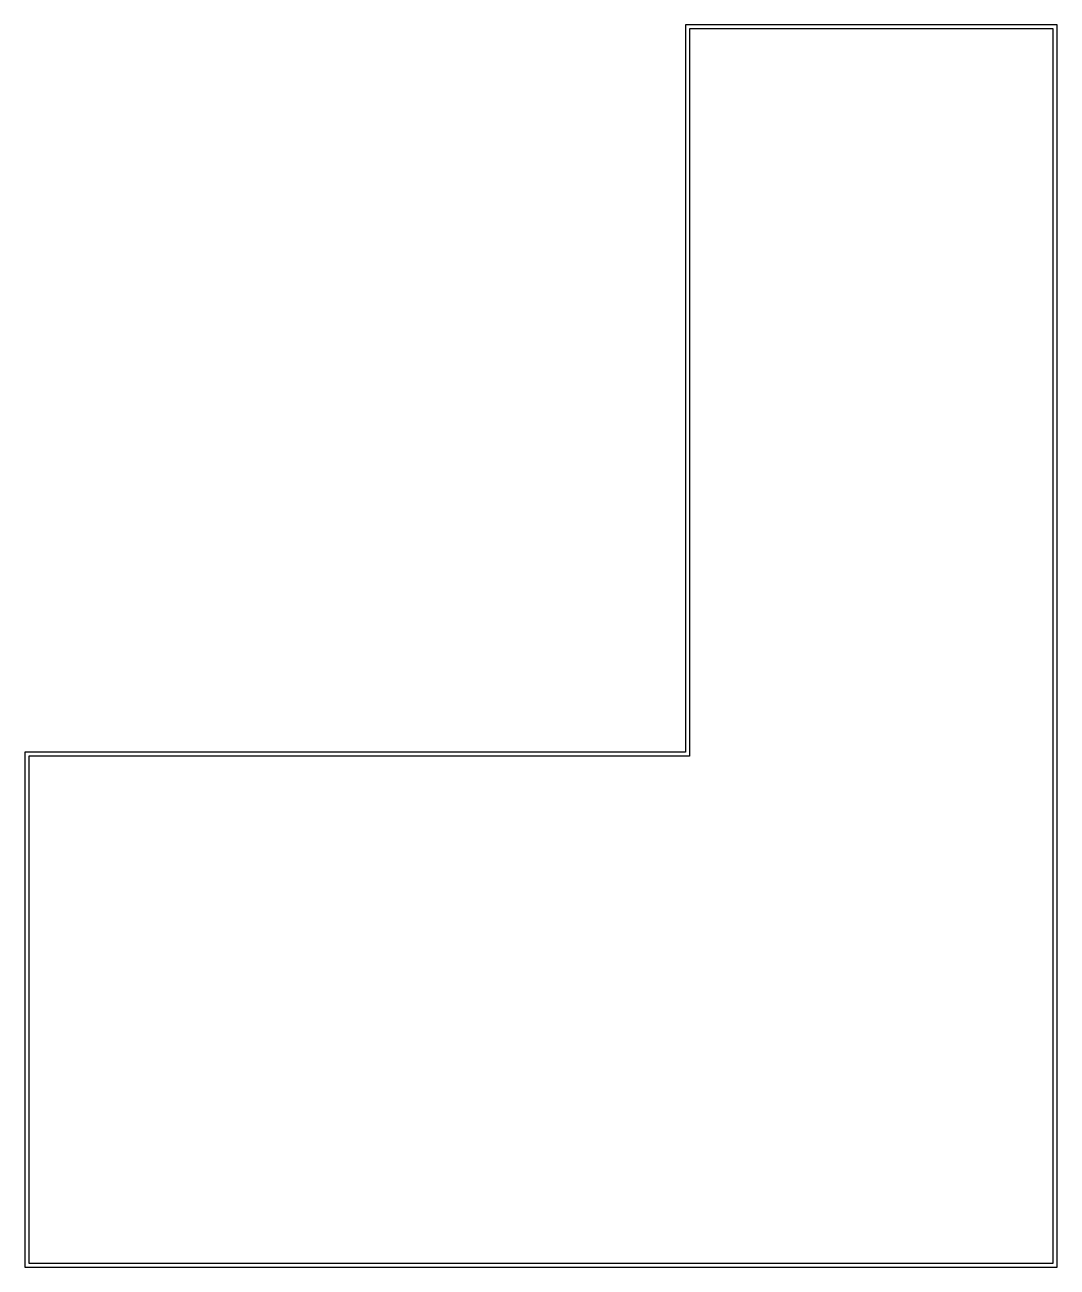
# Model space of a CAD drawing. Header units: millimetres. Extents: x -0.2 to 53.7, y -0.2 to 64.7.
import ezdxf

# ---------------------------------------------------------------- set-up
doc = ezdxf.new("R2010")
doc.units = ezdxf.units.MM
doc.layers.add('CERRAMIENTOS', color=7, linetype='Continuous')

msp = doc.modelspace()

# ---------------------------------------------------------------- linework, layer by layer
at = {"layer": 'CERRAMIENTOS'}
msp.add_lwpolyline([(-0.2, -0.2), (53.7, -0.2), (53.7, 64.7), (34.3, 64.7), (34.3, 26.7), (-0.2, 26.7)], close=True, dxfattribs=at)
msp.add_lwpolyline([(0, 0), (53.5, 0), (53.5, 64.5), (34.5, 64.5), (34.5, 26.5), (0, 26.5), (0, 0)], dxfattribs=at)

doc.saveas('drawing.dxf')
